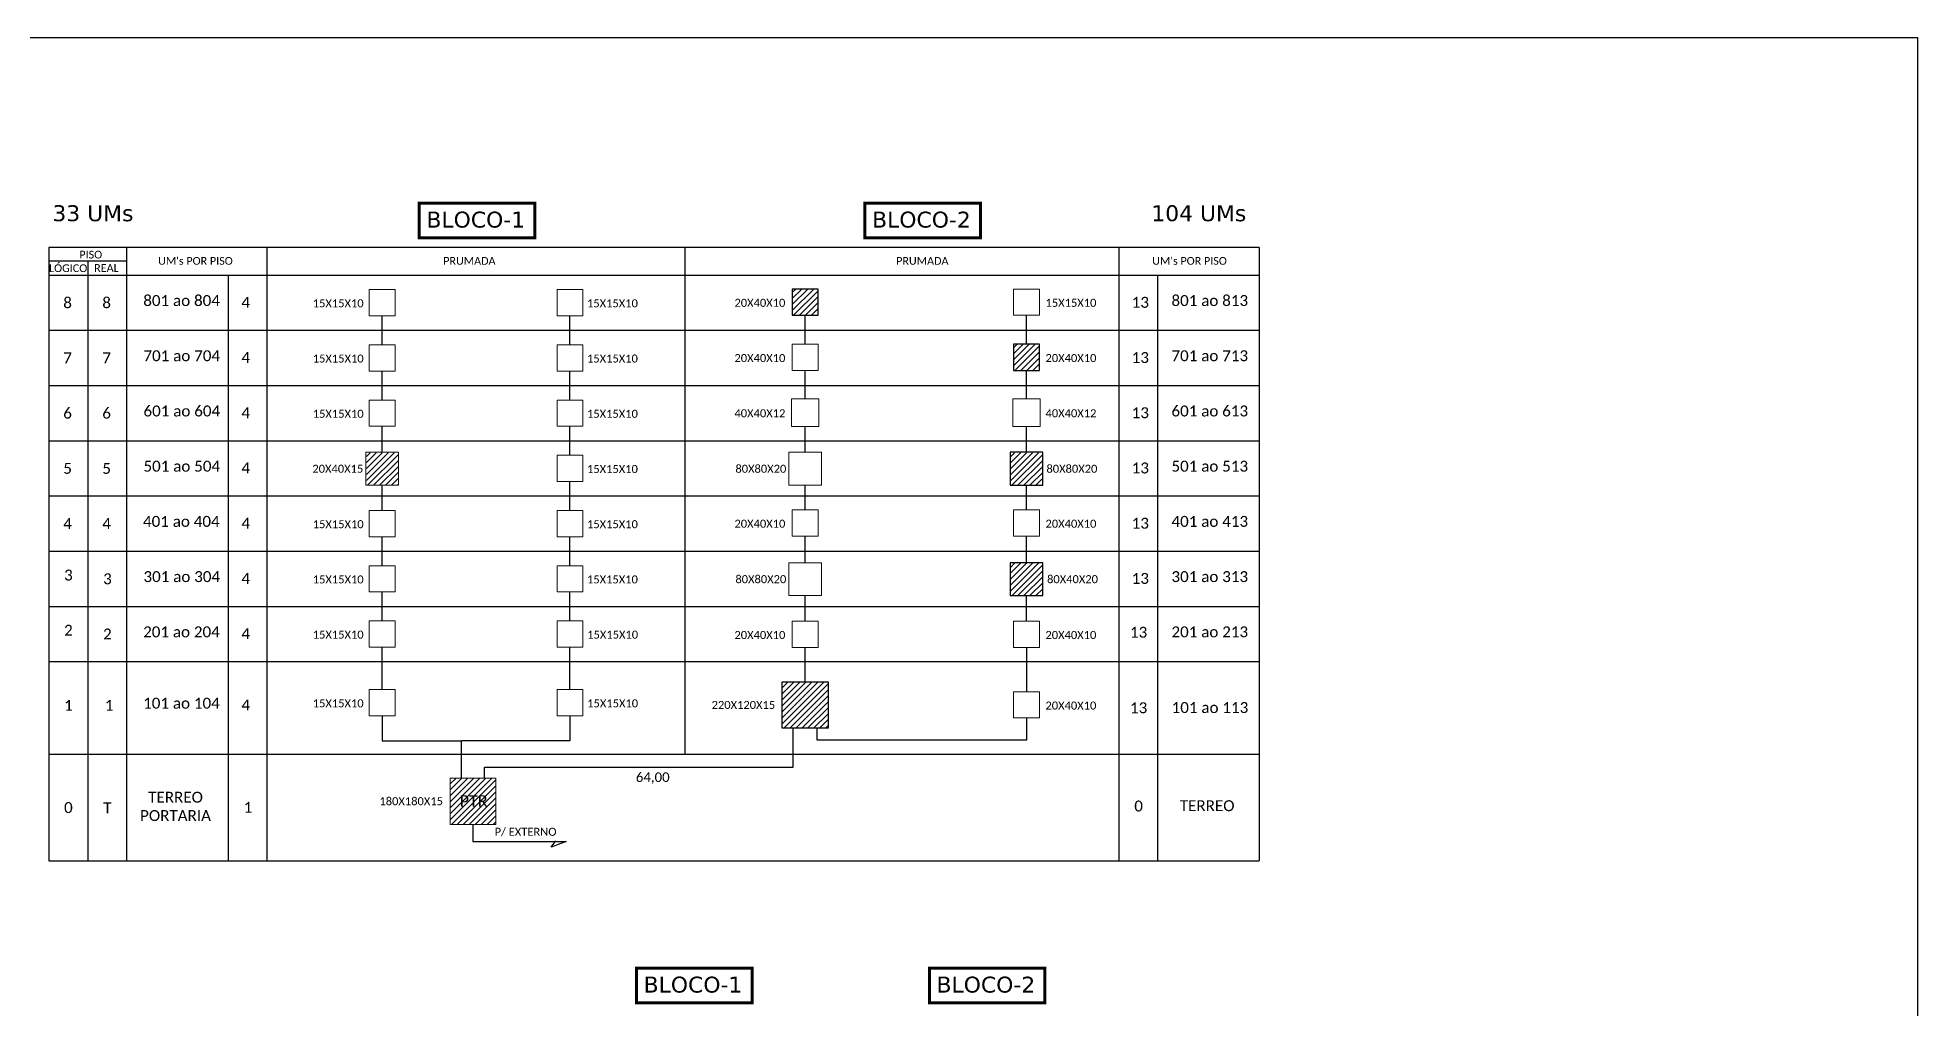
# Model space of a CAD drawing. Extents: x -4 to 1788, y 1 to 595.
# Drawn here: x 1231 to 1788, y 307 to 595 of the extents above; entities that cross this region are included whole.
import ezdxf
from ezdxf.enums import TextEntityAlignment as Align

# ---------------------------------------------------------------- set-up
doc = ezdxf.new("R2010")
doc.units = 0
doc.layers.add('CAP a instalar', color=1, linetype='Continuous')
doc.layers.add('label_cabos', color=7, linetype='Continuous')
doc.styles.add('siredit', font='verdana.ttf')
doc.styles.add('WMF-Calibri0', font='calibri.ttf')

msp = doc.modelspace()

# ---------------------------------------------------------------- hatches: boundary and pattern name
h = msp.add_hatch()
h.set_pattern_fill('ANSI31', color=1, scale=10, style=0)
h.set_pattern_definition([(45, (837.3306, 123.0781), (-0.8838835, 0.8838835), [])])
h.paths.add_polyline_path([(1462.52, 520.71), (1454.86, 520.71), (1454.86, 512.94), (1462.52, 512.94)])
h.paths.add_polyline_path([(1460.83, 511.39), (1460.83, 516.54)])
h = msp.add_hatch()
h.set_pattern_fill('ANSI31', color=1, scale=10, style=0)
h.set_pattern_definition([(45, (902.9652, 106.7063), (-0.8838835, 0.8838835), [])])
h.paths.add_polyline_path([(1528.16, 504.34), (1520.49, 504.34), (1520.49, 496.57), (1528.16, 496.57)])
h.paths.add_polyline_path([(1526.46, 495.02), (1526.46, 500.17)])
h = msp.add_hatch()
h.set_pattern_fill('ANSI31', color=1, scale=10, style=0)
h.set_pattern_definition([(45, (712.8973, 74.5187), (-0.8838835, 0.8838835), [])])
h.paths.add_polyline_path([(1338.09, 472.15), (1328.62, 472.15), (1328.62, 462.55), (1338.09, 462.55)])
h.paths.add_polyline_path([(1336.4, 462.83), (1336.4, 467.98)], flags=16)
h = msp.add_hatch()
h.set_pattern_fill('ANSI31', color=1, scale=10, style=0)
h.set_pattern_definition([(45, (903.9491, 74.5187), (-0.8838835, 0.8838835), [])])
h.paths.add_polyline_path([(1529.14, 472.15), (1519.67, 472.15), (1519.67, 462.55), (1529.14, 462.55)])
h.paths.add_polyline_path([(1527.45, 462.83), (1527.45, 467.98)], flags=16)
h = msp.add_hatch()
h.set_pattern_fill('ANSI31', color=1, scale=10, style=0)
h.set_pattern_definition([(45, (903.9491, 41.7749), (-0.8838835, 0.8838835), [])])
h.paths.add_polyline_path([(1529.14, 439.41), (1519.67, 439.41), (1519.67, 429.81), (1529.14, 429.81)])
h.paths.add_polyline_path([(1527.45, 430.09), (1527.45, 435.24)], flags=16)
h = msp.add_hatch()
h.set_pattern_fill('ANSI31', color=1, scale=10, style=0)
h.set_pattern_definition([(45, (840.2845, 6.4985), (-0.8838835, 0.8838835), [])])
h.paths.add_polyline_path([(1465.48, 404.13), (1451.9, 404.13), (1451.9, 390.54), (1465.48, 390.54)])
h.paths.add_polyline_path([(1463.78, 394.81), (1463.78, 399.96)], flags=16)
h = msp.add_hatch()
h.set_pattern_fill('ANSI31', color=1, scale=10, style=0)
h.set_pattern_definition([(45, (741.803, -21.9809), (-0.8838835, 0.8838835), [])])
h.paths.add_polyline_path([(1353.42, 361.98), (1366.99, 361.98), (1366.99, 375.74), (1353.42, 375.74)])
h.paths.add_polyline_path([(1355.43, 366.34), (1365.51, 366.34), (1365.51, 371.49), (1355.43, 371.49)], flags=24)

# ---------------------------------------------------------------- linework, layer by layer
msp.add_line((1423.02, 533.07), (1423.02, 382.78))
at = {"color": 3}
for p, q in [((1524.32, 504.48), (1524.32, 512.94)), ((1524.32, 488.11), (1524.32, 496.57)), ((1333.27, 472.31), (1333.27, 480.03)), ((1333.27, 455.06), (1333.27, 462.55)), ((1388.96, 438.68), (1388.96, 447.29)), ((1458.69, 439.57), (1458.69, 447.45)), ((1524.32, 439.57), (1524.32, 447.45)), ((1388.96, 422.31), (1388.96, 430.91)), ((1458.69, 422.24), (1458.69, 429.7)), ((1524.32, 422.24), (1524.32, 429.7))]:
    msp.add_line(p, q, dxfattribs=at)
at = {"color": 7}
msp.add_lwpolyline([(947.45, 595.26), (1788.45, 595.26), (1788.45, 1.26), (947.45, 1.26)], close=True, dxfattribs=at)
at = {"color": 0}
for points in [[(1593.29, 533.07), (1234.49, 533.07)], [(1257.63, 528.96), (1234.49, 528.96)]]:
    msp.add_lwpolyline(points, dxfattribs=at)
for points in [[(1234.49, 533.07), (1234.49, 351.15)], [(1257.63, 351.15), (1257.63, 533.07)], [(1299.22, 351.15), (1299.22, 533.07)], [(1551.7, 533.07), (1551.7, 351.15)], [(1593.29, 533.07), (1593.29, 351.15)], [(1234.49, 524.84), (1593.29, 524.84)], [(1246.06, 528.96), (1246.06, 351.15)], [(1287.65, 524.84), (1287.65, 351.15)], [(1563.27, 351.15), (1563.27, 524.84)], [(1234.49, 508.47), (1593.29, 508.47)], [(1234.49, 492.1), (1593.29, 492.1)], [(1234.49, 475.73), (1593.29, 475.73)], [(1234.49, 459.36), (1593.29, 459.36)], [(1234.49, 442.98), (1593.29, 442.98)], [(1234.49, 426.61), (1593.29, 426.61)], [(1234.49, 410.24), (1593.29, 410.24)], [(1234.49, 382.78), (1593.29, 382.78)], [(1234.49, 351.15), (1593.29, 351.15)]]:
    msp.add_lwpolyline(points)
at = {"lineweight": 0}
for points in [[(1337.1, 520.54), (1329.44, 520.54), (1329.44, 512.77), (1337.1, 512.77)], [(1392.8, 520.54), (1385.13, 520.54), (1385.13, 512.77), (1392.8, 512.77)], [(1528.16, 520.71), (1520.49, 520.71), (1520.49, 512.94), (1528.16, 512.94)], [(1337.1, 504.17), (1329.44, 504.17), (1329.44, 496.4), (1337.1, 496.4)], [(1392.8, 504.17), (1385.13, 504.17), (1385.13, 496.4), (1392.8, 496.4)], [(1462.52, 504.34), (1454.86, 504.34), (1454.86, 496.57), (1462.52, 496.57)], [(1337.1, 487.8), (1329.44, 487.8), (1329.44, 480.03), (1337.1, 480.03)], [(1392.8, 487.8), (1385.13, 487.8), (1385.13, 480.03), (1392.8, 480.03)], [(1462.72, 488.11), (1454.65, 488.11), (1454.65, 479.92), (1462.72, 479.92)], [(1528.36, 488.11), (1520.28, 488.11), (1520.28, 479.92), (1528.36, 479.92)], [(1392.8, 471.43), (1385.13, 471.43), (1385.13, 463.66), (1392.8, 463.66)], [(1463.51, 472.31), (1453.87, 472.31), (1453.87, 462.55), (1463.51, 462.55)], [(1337.1, 455.06), (1329.44, 455.06), (1329.44, 447.29), (1337.1, 447.29)], [(1392.8, 455.06), (1385.13, 455.06), (1385.13, 447.29), (1392.8, 447.29)], [(1462.52, 455.22), (1454.86, 455.22), (1454.86, 447.45), (1462.52, 447.45)], [(1528.16, 455.22), (1520.49, 455.22), (1520.49, 447.45), (1528.16, 447.45)], [(1337.1, 438.68), (1329.44, 438.68), (1329.44, 430.91), (1337.1, 430.91)], [(1392.8, 438.68), (1385.13, 438.68), (1385.13, 430.91), (1392.8, 430.91)], [(1463.51, 439.57), (1453.87, 439.57), (1453.87, 429.81), (1463.51, 429.81)], [(1337.1, 422.31), (1329.44, 422.31), (1329.44, 414.54), (1337.1, 414.54)], [(1385.13, 422.31), (1392.8, 422.31), (1392.8, 414.54), (1385.13, 414.54)], [(1462.52, 422.24), (1454.86, 422.24), (1454.86, 414.47), (1462.52, 414.47)], [(1528.16, 422.24), (1520.49, 422.24), (1520.49, 414.47), (1528.16, 414.47)], [(1337.1, 401.94), (1329.44, 401.94), (1329.44, 394.17), (1337.1, 394.17)], [(1385.13, 401.94), (1392.8, 401.94), (1392.8, 394.17), (1385.13, 394.17)], [(1528.16, 401.3), (1520.49, 401.3), (1520.49, 393.53), (1528.16, 393.53)]]:
    msp.add_lwpolyline(points, close=True, dxfattribs=at)
at = {"color": 1}
for points in [[(1462.52, 520.71), (1454.86, 520.71), (1454.86, 512.94), (1462.52, 512.94)], [(1528.16, 504.34), (1520.49, 504.34), (1520.49, 496.57), (1528.16, 496.57)], [(1529.14, 472.31), (1519.51, 472.31), (1519.51, 462.55), (1529.14, 462.55)], [(1529.14, 439.57), (1519.51, 439.57), (1519.51, 429.81), (1529.14, 429.81)], [(1451.9, 404.29), (1465.48, 404.29), (1465.48, 390.54), (1451.9, 390.54)]]:
    msp.add_lwpolyline(points, close=True, dxfattribs=at)
at = {"color": 3}
for points in [[(1333.27, 504.17), (1333.27, 512.77)], [(1388.96, 504.17), (1388.96, 512.77)], [(1458.69, 504.34), (1458.69, 512.94)], [(1333.27, 487.8), (1333.27, 496.4)], [(1388.96, 487.8), (1388.96, 496.4)], [(1458.69, 488.11), (1458.69, 496.57)], [(1388.96, 471.43), (1388.96, 480.03)], [(1458.69, 472.31), (1458.69, 479.92)], [(1524.32, 472.31), (1524.32, 479.92)], [(1388.96, 455.06), (1388.96, 463.66)], [(1458.69, 455.22), (1458.69, 462.55)], [(1524.32, 455.22), (1524.32, 462.55)], [(1333.27, 438.68), (1333.27, 447.29)], [(1333.27, 422.31), (1333.27, 430.91)], [(1333.27, 401.94), (1333.27, 414.54)], [(1388.96, 401.94), (1388.96, 414.54)], [(1458.69, 404.29), (1458.69, 414.47)], [(1524.32, 414.47), (1524.32, 401.3)], [(1333.27, 394.17), (1333.27, 386.8), (1356.82, 386.8)], [(1388.96, 394.17), (1388.96, 386.8), (1356.82, 386.8)], [(1363.6, 375.74), (1363.6, 378.94), (1455.14, 378.94), (1455.14, 390.54)], [(1524.32, 393.53), (1524.32, 386.94), (1462.24, 386.94), (1462.24, 390.54)], [(1356.82, 375.74), (1356.82, 386.8)]]:
    msp.add_lwpolyline(points, dxfattribs=at)
at = {"color": 1, "lineweight": 0}
for points in [[(1338.09, 472.31), (1328.46, 472.31), (1328.46, 462.55), (1338.09, 462.55)], [(1353.42, 375.74), (1366.99, 375.74), (1366.99, 361.98), (1353.42, 361.98)]]:
    msp.add_lwpolyline(points, close=True, dxfattribs=at)
at = {"color": 1}
for points in [[(1360.21, 361.98), (1360.21, 356.87), (1387.84, 356.87)], [(1383.43, 355.28), (1384.83, 357.11)], [(1387.84, 356.87), (1383.43, 355.28)]]:
    msp.add_lwpolyline(points, dxfattribs=at)
at = {"layer": 'CAP a instalar', "color": 7, "linetype": 'Continuous', "ltscale": 5, "const_width": 0.876}
for points in [[(1344.3, 546.16), (1378.55, 546.14), (1378.55, 535.85), (1344.3, 535.87)], [(1476.43, 546.16), (1510.68, 546.14), (1510.68, 535.85), (1476.43, 535.87)], [(1408.7, 319.34), (1442.95, 319.33), (1442.95, 309.04), (1408.7, 309.05)], [(1495.53, 319.34), (1529.78, 319.33), (1529.77, 309.04), (1495.53, 309.05)]]:
    msp.add_lwpolyline(points, close=True, dxfattribs=at)

# ---------------------------------------------------------------- texts
at = {"color": 0, "style": 'WMF-Calibri0'}
for s, p in [('     PISO', (1239.45, 529.77)), ("UM's POR PISO", (1266.87, 527.91)), ('PRUMADA', (1351.39, 527.91)), ('PRUMADA', (1485.68, 527.91)), ("UM's POR PISO", (1561.59, 527.91)), ('  LÓGICO', (1232.9, 525.74)), ('    REAL', (1244.66, 525.79))]:
    msp.add_text(s, height=2.3, dxfattribs=at).set_placement(p)
at = {"color": 7, "style": 'WMF-Calibri0'}
for s, height, p in [('801 ao 804', 3.24, (1262.47, 515.68)), ('801 ao 813', 3.24, (1567.3, 515.68)), ('15X15X10', 2.373, (1312.71, 515.29)), ('15X15X10', 2.373, (1394.02, 515.29)), ('20X40X10', 2.373, (1437.74, 515.44)), ('15X15X10', 2.373, (1529.96, 515.44)), ('701 ao 704', 3.24, (1262.51, 499.31)), ('701 ao 713', 3.24, (1567.3, 499.31)), ('15X15X10', 2.373, (1312.71, 498.92)), ('15X15X10', 2.373, (1394.02, 498.92)), ('20X40X10', 2.373, (1437.74, 499.06)), ('20X40X10', 2.373, (1529.96, 499.06)), ('601 ao 604', 3.24, (1262.53, 482.94)), ('15X15X10', 2.373, (1312.71, 482.54)), ('15X15X10', 2.373, (1394.02, 482.54)), ('40X40X12', 2.373, (1437.74, 482.69)), ('40X40X12', 2.373, (1529.96, 482.69)), ('601 ao 613', 3.24, (1567.3, 482.94)), ('501 ao 504', 3.24, (1262.52, 466.57)), ('20X40X15', 2.373, (1312.6, 466.24)), ('15X15X10', 2.373, (1394.02, 466.17)), ('80X80X20', 2.373, (1438.02, 466.24)), ('80X80X20', 2.373, (1530.24, 466.24)), ('501 ao 513', 3.24, (1567.3, 466.57)), ('401 ao 404', 3.24, (1262.39, 450.2)), ('15X15X10', 2.373, (1312.71, 449.8)), ('15X15X10', 2.373, (1394.02, 449.8)), ('20X40X10', 2.373, (1437.74, 449.95)), ('20X40X10', 2.373, (1529.96, 449.95)), ('401 ao 413', 3.24, (1567.3, 450.2)), ('301 ao 304', 3.24, (1262.52, 433.83)), ('15X15X10', 2.373, (1312.71, 433.43)), ('15X15X10', 2.373, (1394.02, 433.43)), ('80X80X20', 2.373, (1438.02, 433.5)), ('80X40X20', 2.373, (1530.42, 433.5)), ('301 ao 313', 3.24, (1567.3, 433.83)), ('201 ao 204', 3.24, (1262.43, 417.45)), ('15X15X10', 2.373, (1312.71, 417.06)), ('15X15X10', 2.373, (1394.09, 417.06)), ('20X40X10', 2.373, (1437.74, 416.96)), ('20X40X10', 2.373, (1529.94, 416.96)), ('201 ao 213', 3.24, (1567.3, 417.45)), ('101 ao 104', 3.24, (1262.43, 396.31)), ('15X15X10', 2.373, (1312.71, 396.69)), ('15X15X10', 2.373, (1394.09, 396.69)), ('220X120X15', 2.373, (1430.97, 396.22)), ('20X40X10', 2.373, (1529.94, 396.03)), ('101 ao 113', 3.24, (1567.35, 395.01)), ('TERREO', 3.24, (1263.93, 368.42)), ('180X180X15', 2.373, (1332.48, 367.67)), ('PTR', 3.433, (1356.28, 367.21)), ('TERREO', 3.24, (1569.77, 365.91)), ('PORTARIA', 3.24, (1261.52, 362.99)), ('P/ EXTERNO', 2.373, (1366.63, 358.61))]:
    msp.add_text(s, height=height, dxfattribs=at).set_placement(p)
for tag, flags, p in [('8', 4, (1240.03, 516.66)), ('8', 4, (1251.6, 516.66)), ('4', 4, (1292.85, 516.77)), ('13', 4, (1558.07, 516.77)), ('7', 4, (1240.03, 500.29)), ('7', 4, (1251.6, 500.29)), ('4', 4, (1292.85, 500.4)), ('13', 4, (1558.07, 500.4)), ('6', 4, (1240.03, 483.92)), ('6', 4, (1251.6, 483.91)), ('4', 4, (1292.85, 484.03)), ('13', 4, (1558.07, 484.03)), ('5', 4, (1240.03, 467.55)), ('5', 4, (1251.6, 467.54)), ('4', 4, (1292.85, 467.66)), ('13', 4, (1558.07, 467.66)), ('4', 4, (1240.03, 451.17)), ('4', 4, (1251.6, 451.17)), ('4', 4, (1292.85, 451.28)), ('13', 4, (1558.07, 451.28)), ('3', 4, (1240.27, 435.91)), ('3', 4, (1251.84, 434.8)), ('4', 4, (1292.85, 434.91)), ('13', 4, (1558.07, 434.91)), ('2', 4, (1240.27, 419.54)), ('2', 4, (1251.84, 418.43)), ('4', 4, (1292.85, 418.54)), ('13', 4, (1557.56, 418.96)), ('1', 4, (1240.27, 397.28)), ('1', 4, (1252.35, 397.28)), ('4', 4, (1292.85, 397.39)), ('13', 4, (1557.56, 396.56)), ('0', 4, (1240.27, 366.98)), ('T', 12, (1251.84, 366.91)), ('1', 4, (1293.51, 367.05)), ('0', 4, (1557.56, 367.43))]:
    msp.add_attdef(tag, text='XX', height=3.24, dxfattribs=dict(at, flags=flags)).set_placement(p, align=Align.MIDDLE_CENTER)
at = {"color": 3, "style": 'WMF-Calibri0', "flags": 4}
msp.add_attdef('64,00', text='XX', height=2.824, dxfattribs=at).set_placement((1413.51, 375.99), align=Align.MIDDLE_CENTER)
at = {"layer": 'label_cabos', "color": 7, "style": 'siredit'}
for s, p in [('33 UMs', (1235.52, 540.83, 28)), ('BLOCO-1', (1346.41, 538.94, 28)), ('BLOCO-2', (1478.54, 538.94, 28)), ('104 UMs', (1561.32, 540.83, 28)), ('BLOCO-1', (1410.81, 312.13, 28)), ('BLOCO-2', (1497.64, 312.13, 28))]:
    msp.add_text(s, height=4.727, rotation=359.9611, dxfattribs=at).set_placement(p)

doc.saveas('drawing.dxf')
